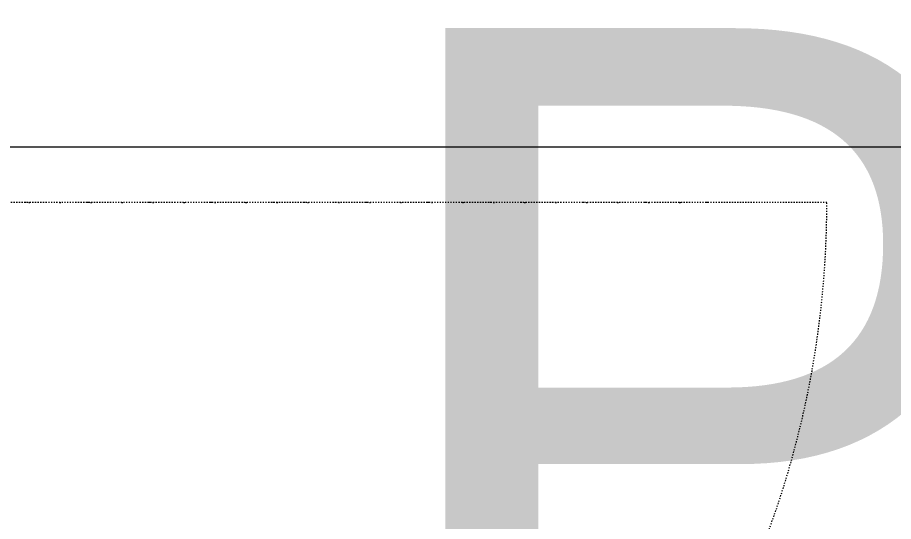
# Model space of a CAD drawing. Extents: x -9058 to 11890, y 0 to 4205.
# Drawn here: x 9659.2 to 9732.7, y 3730.4 to 3772.8 of the extents above; entities that cross this region are included whole.
import ezdxf
from ezdxf.enums import TextEntityAlignment as Align

# ---------------------------------------------------------------- set-up
doc = ezdxf.new("R2010")
doc.units = 0
doc.header["$MEASUREMENT"] = 0
doc.linetypes.add('DOT2', pattern=[0.125, 0, -0.125])
doc.layers.get('0').update_dxf_attribs({"color": 9, "lineweight": 9})
for name, color, linetype, lineweight in [('06D', 9, 'Continuous', 9), ('20', 9, 'DOT2', 9), ('M-TEFRIS2-015', 129, 'Continuous', 9), ('M-TEFRIS2-015 @ 20', 129, 'Continuous', 9)]:
    doc.layers.add(name, color=color, linetype=linetype, lineweight=lineweight)
doc.styles.add('Arial', font='arial.ttf', dxfattribs={"height": 2.5})
doc.styles.add('MuuM_TEXT-STANDART', font='ARIALN.TTF')

# ---------------------------------------------------------------- blocks, each defined once
blk = doc.blocks.new('0a_roomno2')
at = {"style": 'Arial'}
blk.add_attdef('ODANO', (0, 1.505), '', height=3, dxfattribs=at)
blk.add_attdef('MEKANADI', text='', height=3, dxfattribs=at).set_placement((0.525, -4.75), align=Align.BOTTOM_LEFT)
at = {"style": 'MuuM_TEXT-STANDART', "width": 0.6}
for tag, p in [('YER01', (15, -7)), ('TAVAN01', (20.625, -7)), ('DUVAR01', (26.25, -7)), ('YER02', (15, -10.375)), ('TAVAN02', (20.625, -10.375)), ('DUVAR02', (26.25, -10.375)), ('YER03', (15, -13.75)), ('TAVAN03', (20.625, -13.75)), ('DUVAR03', (26.25, -13.75))]:
    blk.add_attdef(tag, text='', height=2.25, dxfattribs=at).set_placement(p, align=Align.MIDDLE_CENTER)
at = {"style": 'MuuM_TEXT-STANDART'}
blk.add_attdef('M2', text='', height=2.25, dxfattribs=at).set_placement((1.3231, -7.8046), align=Align.MIDDLE_LEFT)
at = {"style": 'MuuM_TEXT-STANDART', "width": 0.6}
blk.add_attdef('TEMIZTAVANYUKSEKLIGI', text='', height=2.25, dxfattribs=at).set_placement((2.7, -13.1619), align=Align.MIDDLE_LEFT)
blk = doc.blocks.new('*U678')
at = {"layer": 'M-TEFRIS2-015 @ 20'}
ref = blk.add_blockref('0a_roomno2', (9664.957, 3676.764), dxfattribs=dict(at, xscale=20, yscale=20, zscale=20))
ref.add_attrib('ODANO', ' PRS-1K05', (9664.957, 3711.864), dxfattribs={"layer": '0', "height": 60, "style": 'Arial'})

msp = doc.modelspace()

# ---------------------------------------------------------------- linework, layer by layer
at = {"layer": '06D'}
msp.add_lwpolyline([(9793.058, 3763.873), (9793.058, 3761.873), (9657.058, 3761.873), (9657.058, 3763.873)], dxfattribs=at)
at = {"layer": '20', "ltscale": 20}
for points in [[(9647.144, 3757.223), (9717.144, 3757.223)], [(9717.144, 3757.223), (9647.894, 3757.223)]]:
    msp.add_lwpolyline(points, dxfattribs=at)
at = {"layer": '20'}
msp.add_lwpolyline([(9727.144, 3757.223), (9647.894, 3757.223)], dxfattribs=at)
msp.add_arc((9647.144, 3757.223), 80, 270.00025, 359.99975, dxfattribs=at)

# ---------------------------------------------------------------- block references
at = {"layer": 'M-TEFRIS2-015', "color": 6}
msp.add_blockref('*U678', (0, 0), dxfattribs=at)

doc.saveas('drawing.dxf')
